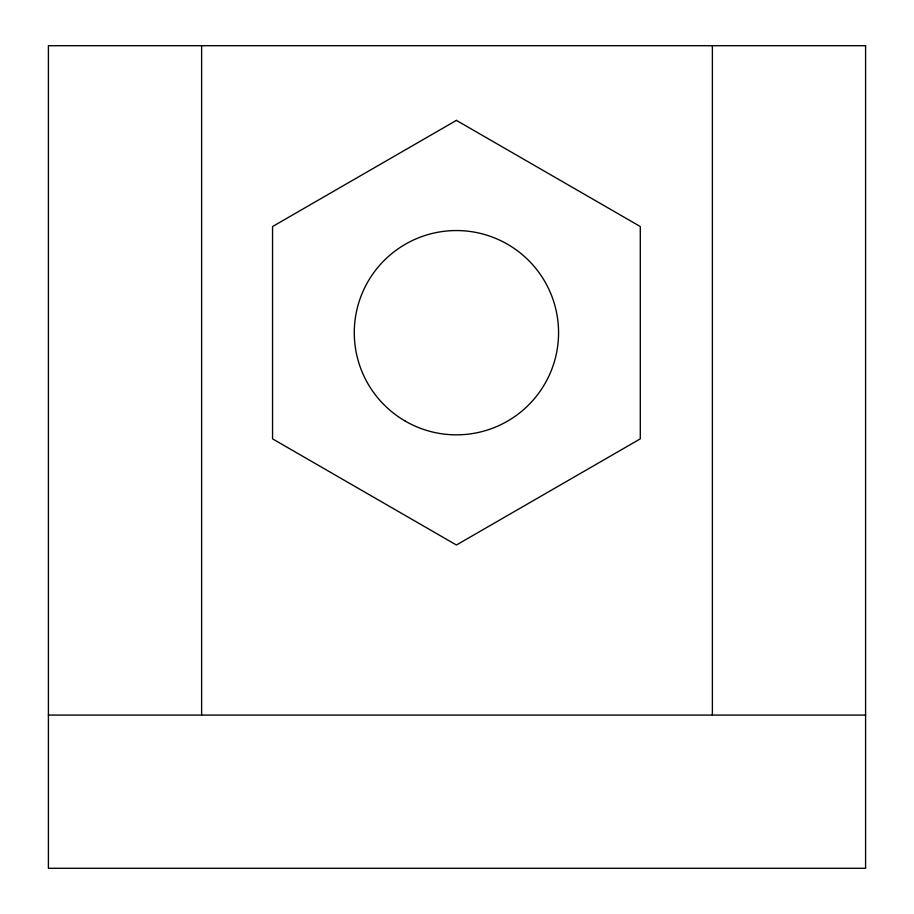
<?xml version="1.0" encoding="UTF-8"?>
<svg xmlns="http://www.w3.org/2000/svg" width="914" height="914" viewBox="0 0 914 914"><rect width="100%" height="100%" fill="white"/><g stroke="black" fill="none" stroke-linecap="round" stroke-linejoin="round"><path stroke-width="1.37" d="M48.408 715.079L865.592 715.079M712.372 45.7L712.372 715.079M201.628 45.7L201.628 715.079M456.417 120.385L272.555 226.535L272.555 438.857L456.417 545.007L640.291 438.857L640.291 226.535L456.417 120.385M865.592 45.7L48.408 45.7L48.408 868.3L865.592 868.3L865.592 45.7M405.348 421.16A102.151 102.151 0 0 0 558.568 332.696A102.151 102.151 0 0 0 405.348 244.232A102.151 102.151 0 0 0 405.348 421.16"/></g></svg>
